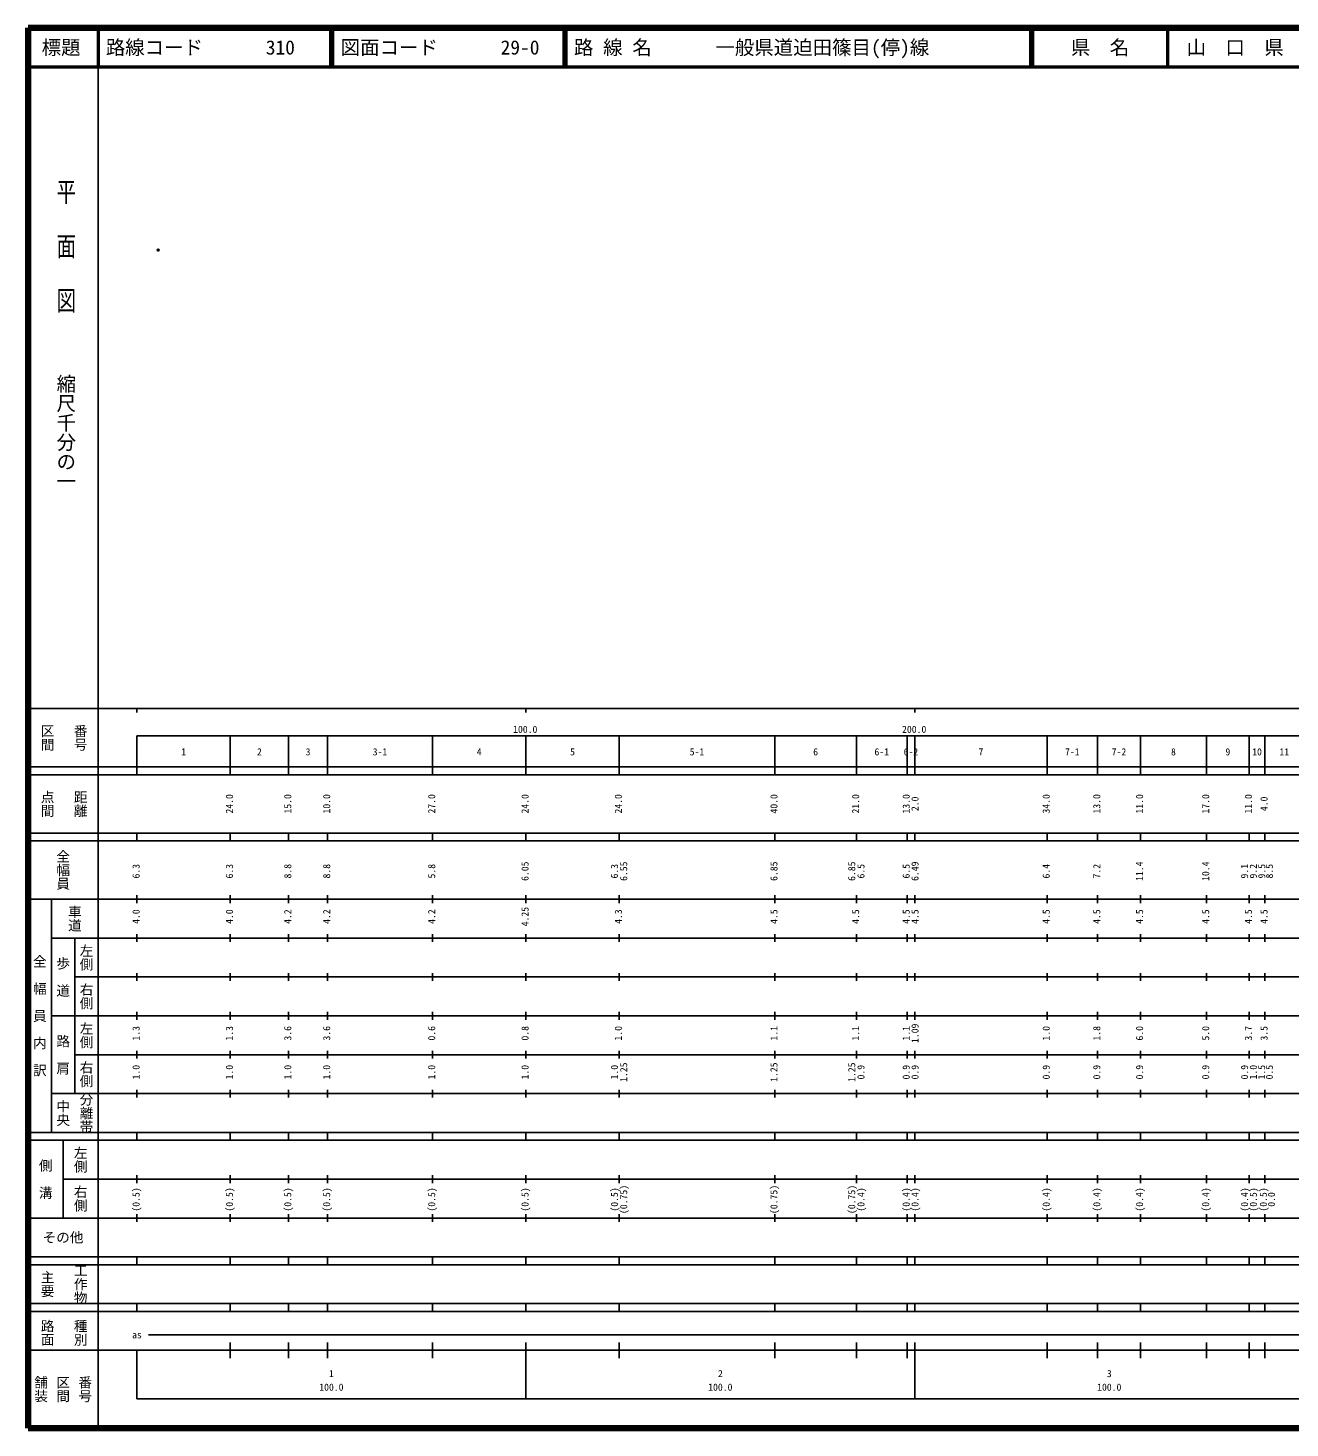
# Model space of a CAD drawing. Units: millimetres on the paper. Extents: x 40 to 680, y 20 to 380.
# Drawn here: x 40 to 364.5, y 20 to 380 of the extents above; entities that cross this region are included whole.
import ezdxf
from ezdxf.enums import TextEntityAlignment as Align

# ---------------------------------------------------------------- set-up
doc = ezdxf.new("R2010")
doc.units = ezdxf.units.MM
doc.header["$PDMODE"] = 32
doc.header["$PDSIZE"] = 0.5
doc.layers.add('M-OTRS', color=6, linetype='Continuous')
doc.layers.add('M-TTL-TXT', color=7, linetype='Continuous')
for name, color, linetype, lineweight in [('M-TTL', 2, 'Continuous', 140), ('M-TTL-BAND', 7, 'Continuous', 25), ('M-TTL-LINE', 7, 'Continuous', 50)]:
    doc.layers.add(name, color=color, linetype=linetype, lineweight=lineweight)
doc.styles.add('@ＭＳ ゴシック', font='')
doc.styles.add('ＭＳ ゴシック', font='')
doc.styles.get('@ＭＳ ゴシック').set_extended_font_data('@MS Gothic')
doc.styles.get('ＭＳ ゴシック').set_extended_font_data('MS Gothic')

msp = doc.modelspace()

# ---------------------------------------------------------------- linework, layer by layer
at = {"layer": 'M-OTRS'}
msp.add_point((73.478, 322.908), dxfattribs=at)
at = {"layer": 'M-TTL'}
for p, q in [((40, 380), (40, 20)), ((680, 380), (40, 380)), ((40, 20), (680, 20))]:
    msp.add_line(p, q, dxfattribs=at)
at = {"layer": 'M-TTL-BAND'}
for p, q in [((58, 370), (58, 20)), ((40, 205), (579, 205)), ((68, 205), (68, 204)), ((168, 205), (168, 204)), ((268, 205), (268, 204)), ((68, 198), (579, 198)), ((68, 198), (68, 188)), ((92, 188), (92, 198)), ((107, 188), (107, 198)), ((117, 188), (117, 198)), ((144, 188), (144, 198)), ((168, 188), (168, 198)), ((192, 188), (192, 198)), ((232, 188), (232, 198)), ((253, 188), (253, 198)), ((266, 188), (266, 198)), ((268, 188), (268, 198)), ((302, 188), (302, 198)), ((315, 188), (315, 198)), ((326, 188), (326, 198)), ((343, 188), (343, 198)), ((354, 188), (354, 198)), ((358, 188), (358, 198)), ((40, 190), (579, 190)), ((40, 188), (579, 188)), ((40, 173), (579, 173)), ((68, 171), (68, 173)), ((92, 171), (92, 173)), ((107, 171), (107, 173)), ((117, 171), (117, 173)), ((144, 171), (144, 173)), ((168, 171), (168, 173)), ((192, 171), (192, 173)), ((232, 171), (232, 173)), ((253, 171), (253, 173)), ((266, 171), (266, 173)), ((268, 171), (268, 173)), ((302, 171), (302, 173)), ((315, 171), (315, 173)), ((326, 171), (326, 173)), ((343, 171), (343, 173)), ((354, 171), (354, 173)), ((358, 171), (358, 173)), ((40, 171), (579, 171)), ((40, 156), (579, 156)), ((46, 96), (46, 156)), ((68, 155), (68, 157)), ((92, 155), (92, 157)), ((107, 155), (107, 157)), ((117, 155), (117, 157)), ((144, 155), (144, 157)), ((168, 155), (168, 157)), ((192, 155), (192, 157)), ((232, 155), (232, 157)), ((253, 155), (253, 157)), ((266, 155), (266, 157)), ((268, 155), (268, 157)), ((302, 155), (302, 157)), ((315, 155), (315, 157)), ((326, 155), (326, 157)), ((343, 155), (343, 157)), ((354, 155), (354, 157)), ((358, 155), (358, 157)), ((46, 146), (579, 146)), ((52, 146), (52, 106)), ((68, 145), (68, 147)), ((92, 145), (92, 147)), ((107, 145), (107, 147)), ((117, 145), (117, 147)), ((144, 145), (144, 147)), ((168, 145), (168, 147)), ((192, 145), (192, 147)), ((232, 145), (232, 147)), ((253, 145), (253, 147)), ((266, 145), (266, 147)), ((268, 145), (268, 147)), ((302, 145), (302, 147)), ((315, 145), (315, 147)), ((326, 145), (326, 147)), ((343, 145), (343, 147)), ((354, 145), (354, 147)), ((358, 145), (358, 147)), ((68, 135), (68, 137)), ((92, 135), (92, 137)), ((107, 135), (107, 137)), ((117, 135), (117, 137)), ((144, 135), (144, 137)), ((168, 135), (168, 137)), ((192, 135), (192, 137)), ((232, 135), (232, 137)), ((253, 135), (253, 137)), ((266, 135), (266, 137)), ((268, 135), (268, 137)), ((302, 135), (302, 137)), ((315, 135), (315, 137)), ((326, 135), (326, 137)), ((343, 135), (343, 137)), ((354, 135), (354, 137)), ((358, 135), (358, 137)), ((52, 136), (579, 136)), ((46, 126), (579, 126)), ((68, 125), (68, 127)), ((92, 125), (92, 127)), ((107, 125), (107, 127)), ((117, 125), (117, 127)), ((144, 125), (144, 127)), ((168, 125), (168, 127)), ((192, 125), (192, 127)), ((232, 125), (232, 127)), ((253, 125), (253, 127)), ((266, 125), (266, 127)), ((268, 125), (268, 127)), ((302, 125), (302, 127)), ((315, 125), (315, 127)), ((326, 125), (326, 127)), ((343, 125), (343, 127)), ((354, 125), (354, 127)), ((358, 125), (358, 127)), ((52, 116), (579, 116)), ((68, 115), (68, 117)), ((92, 115), (92, 117)), ((107, 115), (107, 117)), ((117, 115), (117, 117)), ((144, 115), (144, 117)), ((168, 115), (168, 117)), ((192, 115), (192, 117)), ((232, 115), (232, 117)), ((253, 115), (253, 117)), ((266, 115), (266, 117)), ((268, 115), (268, 117)), ((302, 115), (302, 117)), ((315, 115), (315, 117)), ((326, 115), (326, 117)), ((343, 115), (343, 117)), ((354, 115), (354, 117)), ((358, 115), (358, 117)), ((46, 106), (579, 106)), ((68, 105), (68, 107)), ((92, 105), (92, 107)), ((107, 105), (107, 107)), ((117, 105), (117, 107)), ((144, 105), (144, 107)), ((168, 105), (168, 107)), ((192, 105), (192, 107)), ((232, 105), (232, 107)), ((253, 105), (253, 107)), ((266, 105), (266, 107)), ((268, 105), (268, 107)), ((302, 105), (302, 107)), ((315, 105), (315, 107)), ((326, 105), (326, 107)), ((343, 105), (343, 107)), ((354, 105), (354, 107)), ((358, 105), (358, 107)), ((40, 96), (579, 96)), ((40, 94), (579, 94)), ((49, 94), (49, 74)), ((68, 94), (68, 96)), ((92, 94), (92, 96)), ((107, 94), (107, 96)), ((117, 94), (117, 96)), ((144, 94), (144, 96)), ((168, 94), (168, 96)), ((192, 94), (192, 96)), ((232, 94), (232, 96)), ((253, 94), (253, 96)), ((266, 94), (266, 96)), ((268, 94), (268, 96)), ((302, 94), (302, 96)), ((315, 94), (315, 96)), ((326, 94), (326, 96)), ((343, 94), (343, 96)), ((354, 94), (354, 96)), ((358, 94), (358, 96)), ((49, 84), (579, 84)), ((68, 83), (68, 85)), ((92, 83), (92, 85)), ((107, 83), (107, 85)), ((117, 83), (117, 85)), ((144, 83), (144, 85)), ((168, 83), (168, 85)), ((192, 83), (192, 85)), ((232, 83), (232, 85)), ((253, 83), (253, 85)), ((266, 83), (266, 85)), ((268, 83), (268, 85)), ((302, 83), (302, 85)), ((315, 83), (315, 85)), ((326, 83), (326, 85)), ((343, 83), (343, 85)), ((354, 83), (354, 85)), ((358, 83), (358, 85)), ((40, 74), (579, 74)), ((68, 73), (68, 75)), ((92, 73), (92, 75)), ((107, 73), (107, 75)), ((117, 73), (117, 75)), ((144, 73), (144, 75)), ((168, 73), (168, 75)), ((192, 73), (192, 75)), ((232, 73), (232, 75)), ((253, 73), (253, 75)), ((266, 73), (266, 75)), ((268, 73), (268, 75)), ((302, 73), (302, 75)), ((315, 73), (315, 75)), ((326, 73), (326, 75)), ((343, 73), (343, 75)), ((354, 73), (354, 75)), ((358, 73), (358, 75)), ((40, 64), (579, 64)), ((40, 62), (579, 62)), ((68, 62), (68, 64)), ((92, 62), (92, 64)), ((107, 62), (107, 64)), ((117, 62), (117, 64)), ((144, 62), (144, 64)), ((168, 62), (168, 64)), ((192, 62), (192, 64)), ((232, 62), (232, 64)), ((253, 62), (253, 64)), ((266, 62), (266, 64)), ((268, 62), (268, 64)), ((302, 62), (302, 64)), ((315, 62), (315, 64)), ((326, 62), (326, 64)), ((343, 62), (343, 64)), ((354, 62), (354, 64)), ((358, 62), (358, 64)), ((40, 52), (579, 52)), ((68, 50), (68, 52)), ((92, 50), (92, 52)), ((107, 50), (107, 52)), ((117, 50), (117, 52)), ((144, 50), (144, 52)), ((168, 50), (168, 52)), ((192, 50), (192, 52)), ((232, 50), (232, 52)), ((253, 50), (253, 52)), ((266, 50), (266, 52)), ((268, 50), (268, 52)), ((302, 50), (302, 52)), ((315, 50), (315, 52)), ((326, 50), (326, 52)), ((343, 50), (343, 52)), ((354, 50), (354, 52)), ((358, 50), (358, 52)), ((40, 50), (579, 50)), ((71, 44), (565, 44)), ((40, 40), (579, 40)), ((68, 40), (68, 27.5)), ((92, 38), (92, 42)), ((107, 38), (107, 42)), ((117, 38), (117, 42)), ((144, 38), (144, 42)), ((168, 27.5), (168, 42)), ((192, 38), (192, 42)), ((232, 38), (232, 42)), ((253, 38), (253, 42)), ((266, 38), (266, 42)), ((268, 27.5), (268, 42)), ((302, 38), (302, 42)), ((315, 38), (315, 42)), ((326, 38), (326, 42)), ((343, 38), (343, 42)), ((354, 38), (354, 42)), ((358, 38), (358, 42)), ((68, 27.5), (579, 27.5))]:
    msp.add_line(p, q, dxfattribs=at)
at = {"layer": 'M-TTL-LINE'}
for p, q in [((58, 380), (58, 370)), ((117.75, 380), (117.75, 370)), ((118.25, 380), (118.25, 370)), ((177.75, 380), (177.75, 370)), ((178.25, 380), (178.25, 370)), ((297.75, 380), (297.75, 370)), ((298.25, 380), (298.25, 370)), ((333, 380), (333, 370)), ((40, 370), (680, 370))]:
    msp.add_line(p, q, dxfattribs=at)

# ---------------------------------------------------------------- texts
at = {"layer": 'M-TTL-BAND', "style": '@ＭＳ ゴシック', "width": 1.4}
msp.add_text('平  面  図', height=3.666, rotation=270, dxfattribs=at).set_placement((49.777, 306.475), align=Align.MIDDLE_RIGHT)
at = {"layer": 'M-TTL-BAND', "style": '@ＭＳ ゴシック'}
msp.add_text('縮尺千分の一', height=3.666, rotation=270, dxfattribs=at).set_placement((49.777, 261.03), align=Align.MIDDLE_RIGHT)
for s, p in [('区間', (45, 197.5)), ('番号', (53.5, 197.5)), ('点間', (45, 180.5)), ('距離', (53.5, 180.5)), ('全幅員', (49, 163.5)), ('車道', (52, 151)), ('左側', (55, 141)), ('全\u3000幅\u3000員\u3000内\u3000訳', (43, 126)), ('歩\u3000道', (49, 136)), ('右側', (55, 131)), ('左側', (55, 121)), ('路\u3000肩', (49, 116)), ('右側', (55, 111)), ('分離帯', (55, 101)), ('中央', (49, 101)), ('左側', (53.5, 89)), ('側\u3000溝', (44.5, 84)), ('右側', (53.5, 79)), ('工作物', (53.5, 57)), ('主要', (45, 57)), ('路面', (45, 44.5)), ('種別', (53.5, 44.5)), ('舗装', (43.333, 30)), ('区間', (49, 30)), ('番号', (54.667, 30))]:
    msp.add_text(s, height=2.566, rotation=270, dxfattribs=at).set_placement(p, align=Align.MIDDLE_CENTER)
at = {"layer": 'M-TTL-BAND', "style": 'ＭＳ ゴシック'}
for s, p in [('100.0', (167.844, 198.195)), ('200.0', (267.844, 198.195)), ('1', (80, 192.405)), ('2', (99.5, 192.405)), ('3', (112, 192.405)), ('3-1', (130.5, 192.405)), ('4', (156, 192.405)), ('5', (180, 192.405)), ('5-1', (212, 192.405)), ('6', (242.5, 192.405)), ('6-1', (259.5, 192.405)), ('6-2', (267, 192.405)), ('7', (285, 192.405)), ('7-1', (308.5, 192.405)), ('7-2', (320.5, 192.405)), ('8', (334.5, 192.405)), ('9', (348.5, 192.405)), ('10', (356, 192.405)), ('11', (363, 192.405)), ('as', (68, 42.5)), ('1', (118, 32.523)), ('2', (218, 32.523)), ('3', (318, 32.523)), ('100.0', (118, 29.033)), ('100.0', (218, 29.033)), ('100.0', (318, 29.033))]:
    msp.add_text(s, height=1.833, dxfattribs=at).set_placement(p, align=Align.BOTTOM_CENTER)
for s, p in [('24.0', (93.242, 180.5)), ('15.0', (108.242, 180.5)), ('10.0', (118.242, 180.5)), ('27.0', (145.242, 180.5)), ('24.0', (169.242, 180.5)), ('24.0', (193.242, 180.5)), ('40.0', (233.242, 180.5)), ('21.0', (254.242, 180.5)), ('13.0', (267.242, 180.5)), ('2.0', (269.507, 180.5)), ('34.0', (303.242, 180.5)), ('13.0', (316.242, 180.5)), ('11.0', (327.242, 180.5)), ('17.0', (344.242, 180.5)), ('11.0', (355.242, 180.5)), ('4.0', (359.242, 180.5)), ('6.3', (69.242, 163.174)), ('6.3', (93.242, 163.174)), ('8.8', (108.242, 163.174)), ('8.8', (118.242, 163.174)), ('5.8', (145.242, 163.174)), ('6.05', (169.242, 163.174)), ('6.3', (192.242, 163.174)), ('6.55', (194.612, 163.174)), ('6.85', (233.242, 163.174)), ('6.85', (253.242, 163.174)), ('6.5', (255.612, 163.174)), ('6.5', (267.242, 163.174)), ('6.49', (269.507, 163.174)), ('6.4', (303.242, 163.174)), ('7.2', (316.242, 163.174)), ('11.4', (327.242, 163.174)), ('10.4', (344.242, 163.174)), ('9.1', (354.242, 163.174)), ('9.2', (356.498, 163.174)), ('9.5', (358.667, 163.174)), ('8.5', (360.612, 163.174)), ('4.0', (69.242, 151.5)), ('4.0', (93.242, 151.5)), ('4.2', (108.242, 151.5)), ('4.2', (118.242, 151.5)), ('4.2', (145.242, 151.5)), ('4.25', (169.242, 151.5)), ('4.3', (193.242, 151.5)), ('4.5', (233.242, 151.5)), ('4.5', (254.242, 151.5)), ('4.5', (267.242, 151.5)), ('4.5', (269.507, 151.5)), ('4.5', (303.242, 151.5)), ('4.5', (316.242, 151.5)), ('4.5', (327.242, 151.5)), ('4.5', (344.242, 151.5)), ('4.5', (355.242, 151.5)), ('4.5', (359.242, 151.5)), ('1.3', (69.242, 121.5)), ('1.3', (93.242, 121.5)), ('3.6', (108.242, 121.5)), ('3.6', (118.242, 121.5)), ('0.6', (145.242, 121.5)), ('0.8', (169.242, 121.5)), ('1.0', (193.242, 121.5)), ('1.1', (233.242, 121.5)), ('1.1', (254.242, 121.5)), ('1.1', (267.242, 121.5)), ('1.09', (269.507, 121.5)), ('1.0', (303.242, 121.5)), ('1.8', (316.242, 121.5)), ('6.0', (327.242, 121.5)), ('5.0', (344.242, 121.5)), ('3.7', (355.242, 121.5)), ('3.5', (359.242, 121.5)), ('1.0', (69.242, 111.5)), ('1.0', (93.242, 111.5)), ('1.0', (108.242, 111.5)), ('1.0', (118.242, 111.5)), ('1.0', (145.242, 111.5)), ('1.0', (169.242, 111.5)), ('1.0', (192.242, 111.5)), ('1.25', (194.612, 111.5)), ('1.25', (233.242, 111.5)), ('1.25', (253.242, 111.5)), ('0.9', (255.612, 111.5)), ('0.9', (267.242, 111.5)), ('0.9', (269.507, 111.5)), ('0.9', (303.242, 111.5)), ('0.9', (316.242, 111.5)), ('0.9', (327.242, 111.5)), ('0.9', (344.242, 111.5)), ('0.9', (354.242, 111.5)), ('1.0', (356.498, 111.5)), ('1.5', (358.622, 111.5)), ('0.5', (360.612, 111.5)), ('(0.5)', (69.242, 78.764)), ('(0.5)', (93.242, 78.764)), ('(0.5)', (108.242, 78.764)), ('(0.5)', (118.242, 78.764)), ('(0.5)', (145.242, 78.764)), ('(0.5)', (169.242, 78.764)), ('(0.5)', (192.242, 78.764)), ('(0.75)', (194.612, 78.764)), ('(0.75)', (233.242, 78.764)), ('(0.75)', (253.242, 78.764)), ('(0.4)', (255.612, 78.764)), ('(0.4)', (267.242, 78.764)), ('(0.4)', (269.507, 78.764)), ('(0.4)', (303.242, 78.764)), ('(0.4)', (316.242, 78.764)), ('(0.4)', (327.242, 78.764)), ('(0.4)', (344.242, 78.764)), ('(0.4)', (354.242, 78.764)), ('(0.5)', (356.498, 78.764)), ('(0.5)', (359.064, 78.764)), ('0.0', (361.155, 78.764))]:
    msp.add_text(s, height=1.833, rotation=90, dxfattribs=at).set_placement(p, align=Align.BOTTOM_CENTER)
msp.add_text('その他', height=2.566, dxfattribs=at).set_placement((49, 69), align=Align.MIDDLE_CENTER)
at = {"layer": 'M-TTL-TXT', "style": 'ＭＳ ゴシック'}
for s, p in [('標題', (48.5, 375)), ('県\u3000名', (315.625, 375)), ('山\u3000口\u3000県', (350.375, 375))]:
    msp.add_text(s, height=3.666, dxfattribs=at).set_placement(p, align=Align.MIDDLE_CENTER)
for s, p in [('路線コード', (60, 375)), ('310', (101.142, 375)), ('図面コード', (120.38, 375)), ('29-0', (161.521, 375)), ('路 線 名', (180.38, 375)), ('一般県道迫田篠目(停)線', (216.734, 375))]:
    msp.add_text(s, height=3.666, dxfattribs=at).set_placement(p, align=Align.MIDDLE_LEFT)

doc.saveas('drawing.dxf')
